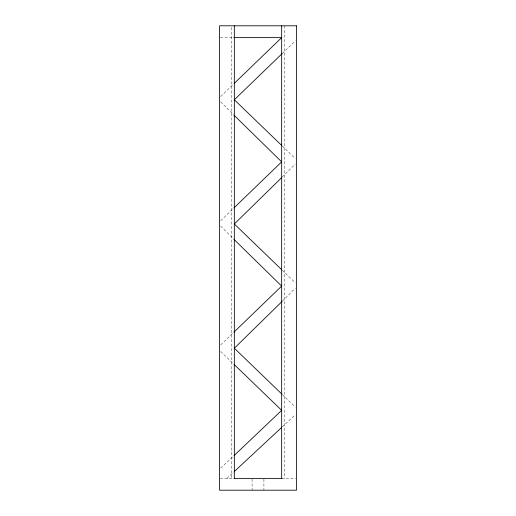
<?xml version="1.0" encoding="UTF-8"?>
<svg xmlns="http://www.w3.org/2000/svg" width="516" height="516" viewBox="0 0 516 516"><rect width="100%" height="100%" fill="white"/><g stroke="black" fill="none" stroke-linecap="round" stroke-linejoin="round"><path stroke-width="0.39" stroke-dasharray="2.58 1.94" d="M282.233 177.059L295.333 163.959M282.233 301.292L295.333 288.199M220.687 96.486L233.767 83.856M282.233 53.522L295.313 40.899M220.687 220.719L233.767 208.09M220.687 344.952L233.767 332.323M220.687 468.038L233.767 455.867M226.943 478.371L233.767 472.017M282.233 426.919L295.313 414.748M220.326 37.629L234.335 37.629M220.287 478.371L233.6 478.371M281.665 478.371L295.674 478.371M282.233 145.976L295.313 158.599M282.233 270.21L295.313 282.832M282.233 394.443L295.313 407.072M220.687 351.48L234.335 364.657M220.667 101.846L234.335 115.513M220.667 226.079L234.335 239.746M284.619 25.8L284.619 478.371M263.915 479.158L263.915 490.2M252.085 479.158L252.085 490.2M231.381 27.413L231.381 478.371"/><path stroke-width="0.77" d="M281.665 177.627L234.335 223.983L281.665 269.662M281.846 301.679L234.335 348.216L281.665 393.895M234.335 83.308L281.665 37.629L233.883 37.629M282.071 53.677L234.335 99.749L281.665 145.428M233.929 207.942L281.665 161.869L234.154 115.326M233.929 332.175L281.665 286.103L234.154 239.559M234.07 455.589L281.665 410.336L234.335 364.657M234.335 471.489L281.665 427.448M233.967 478.371L282.033 478.371M281.665 25.8L281.665 478.371M234.335 25.8L234.335 478.371M296.455 25.8L219.545 25.8L219.545 490.2L296.455 490.2L296.455 25.8"/></g></svg>
